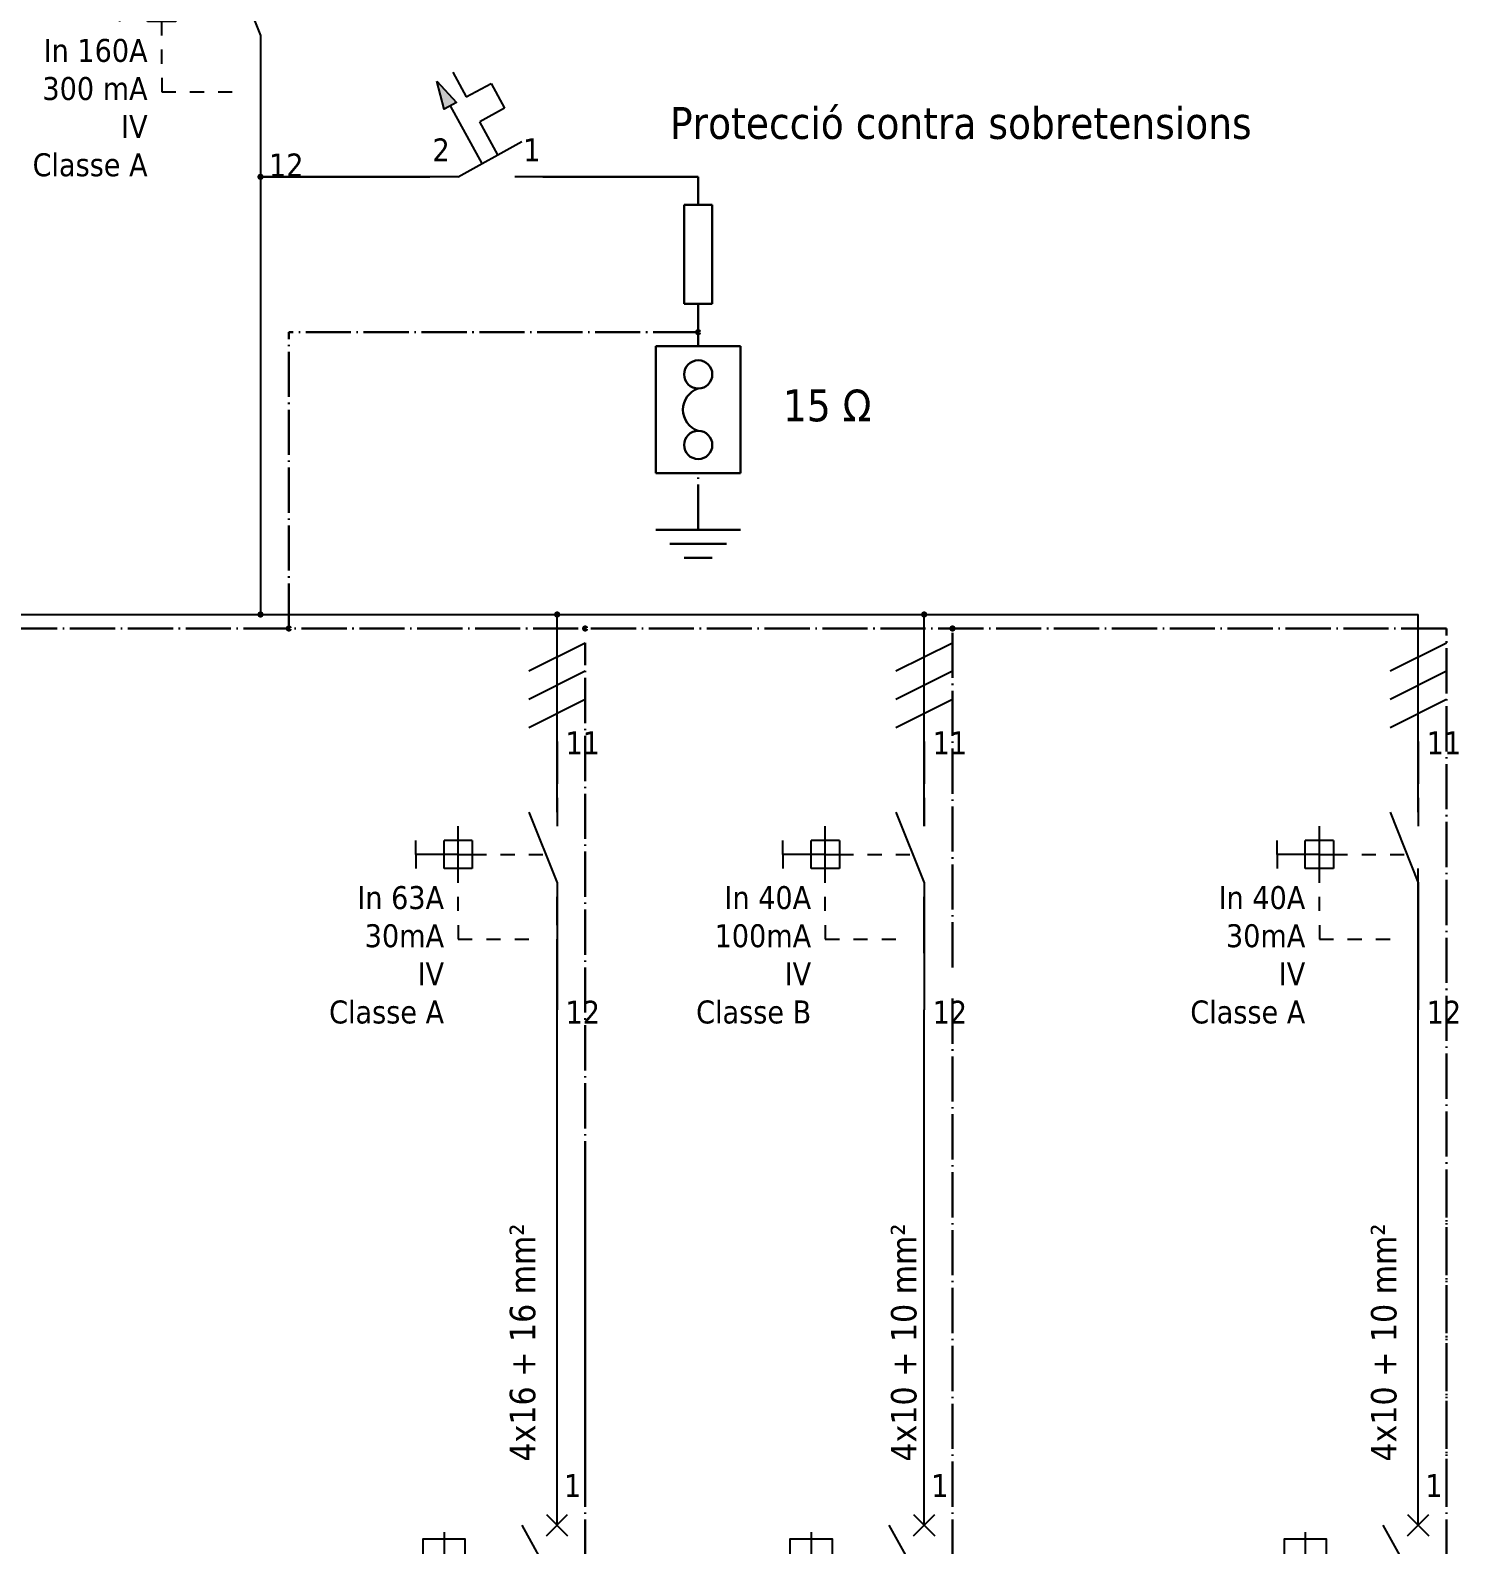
# Model space of a CAD drawing. Header units: millimetres. Extents: x 0 to 420, y 0 to 297.
# Drawn here: x 189.7 to 292, y 81.1 to 188.4 of the extents above; entities that cross this region are included whole.
import ezdxf
from ezdxf.enums import TextEntityAlignment as Align

# ---------------------------------------------------------------- set-up
doc = ezdxf.new("R2010")
doc.units = ezdxf.units.MM
doc.linetypes.add('EPL_DASHDOT', pattern=[1, 0.8, -0.1, 0, -0.1])
for name, color, linetype, lineweight in [('EPLAN100', 7, 'Continuous', 50), ('EPLAN108', 5, 'Continuous', 35), ('EPLAN300', 5, 'Continuous', 25), ('EPLAN304', 5, 'Continuous', 25), ('EPLAN311', 1, 'Continuous', 25), ('EPLAN420', 7, 'Continuous', 35), ('EPLAN500', 7, 'Continuous', 35), ('EPLAN501', 7, 'Continuous', 35), ('EPLAN502', 7, 'Continuous', 35), ('EPLAN503', 7, 'Continuous', 35)]:
    doc.layers.add(name, color=color, linetype=linetype, lineweight=lineweight)
doc.styles.add('Tahoma', font='')
doc.styles.get('Tahoma').set_extended_font_data('Tahoma')

# ---------------------------------------------------------------- blocks, each defined once
blk = doc.blocks.new('EPLSYM_LibraryIEC_symbol_Symbol3614_Variant0_Placement1')
at = {"layer": 'EPLAN300', "color": 5, "linetype": 'Continuous', "lineweight": 25, "ltscale": 4}
for p, q in [((0, 8), (0, 5)), ((0, 4), (0, 5)), ((-2, 3), (0, -2)), ((-7, 1), (-7, 2)), ((-10, 0), (-10, 1)), ((-10, 0), (-10, -1)), ((-9, 0), (-10, 0)), ((-8, 0), (-9, 0)), ((-8, -1), (-8, 1)), ((-6, 1), (-8, 1)), ((-7, 0), (-8, 0)), ((-7, -1), (-7, 1)), ((-7, 0), (-6, 0)), ((-6, 1), (-6, -1)), ((-6, 0), (-5, 0)), ((-4, 0), (-3, 0)), ((-2, 0), (-1, 0)), ((-6, -1), (-8, -1)), ((-7, -2), (-7, -1)), ((-7, -4), (-7, -3)), ((0, -4), (0, -9)), ((-7, -5), (-7, -6)), ((-7, -6), (-6, -6)), ((-5, -6), (-4, -6)), ((-3, -6), (-2, -6)), ((0, -9), (0, -11))]:
    blk.add_line(p, q, dxfattribs=at)
at = {"layer": 'EPLAN300', "color": 5, "linetype": 'Continuous', "lineweight": 25}
for p, q in [((0, 4), (0, 2)), ((0.003411666478598363, -1.997899554317598), (0.003411666478598363, -3.997899554317598))]:
    blk.add_line(p, q, dxfattribs=at)
at = {"layer": 'EPLAN300', "color": 5, "linetype": 'Continuous', "lineweight": 25, "ltscale": 4}
blk.add_ellipse((0, -6), major_axis=(2, 0), ratio=0.5, start_param=-6.283185307179585, end_param=0, dxfattribs=at)
at = {"color": 5}
blk.add_attdef('17_20029[1]', text='', height=1.1739, dxfattribs=at).set_placement((0.6000000000000001, 9.3), align=Align.BOTTOM_LEFT)
at = {"color": 0}
blk.add_attdef('17_20028[1]', text='', height=1.6254, dxfattribs=at).set_placement((0.6000000000000001, 6.6), align=Align.BOTTOM_LEFT)
at = {"color": 5}
blk.add_attdef('17_20010', text='', height=2.2575, dxfattribs=at).set_placement((-8, -2.82), align=Align.MIDDLE_RIGHT)
at = {"color": 73}
blk.add_attdef('17_20300', text='', height=1.6254, dxfattribs=at).set_placement((-8, -5.8515), align=Align.MIDDLE_RIGHT)
at = {"color": 0}
for tag, p in [('17_20027', (-8, -8.389499999999998)), ('17_20901[1]', (-8, -10.9275)), ('17_20011', (-8, -13.4655)), ('17_20025', (-8, -16.0035)), ('17_20024', (-8, -18.5415))]:
    blk.add_attdef(tag, text='', height=1.6254, dxfattribs=at).set_placement(p, align=Align.MIDDLE_RIGHT)
blk.add_attdef('17_20028[2]', text='', height=1.6254, dxfattribs=at).set_placement((0.6000000000000001, -7.68), align=Align.TOP_LEFT)
at = {"color": 5}
blk.add_attdef('17_20029[2]', text='', height=1.1739, dxfattribs=at).set_placement((0.6000000000000001, -9.84), align=Align.TOP_LEFT)
at = {"color": 3}
blk.add_attdef('17_20201[1]', text='', height=1.6254, dxfattribs=at).set_placement((-8, -21.0795), align=Align.MIDDLE_RIGHT)
blk = doc.blocks.new('EPLSYM_LibraryIEC_symbol_Symbol1537_Variant0_Placement1')
at = {"layer": 'EPLAN300', "color": 5, "linetype": 'Continuous', "lineweight": 25, "ltscale": 4}
for p, q in [((0, 2.5), (0, 6)), ((-0.75, 1.75), (0.75, 3.25)), ((-0.75, 3.25), (0.75, 1.75)), ((-2.5, 2.5), (0, -2)), ((-8, 2), (-8, -2)), ((-10.5, 0), (-4, 0)), ((-2, 0), (-1, 0)), ((-8, -3), (-8, -4)), ((-8, -4), (-7, -4)), ((-8, -4), (-8, -4.5)), ((-6, -4), (-4, -4)), ((-8, -5.5), (-8, -6.5)), ((-8, -7.5), (-8, -8)), ((-7, -8), (-8, -8)), ((-6, -8), (-4, -8)), ((0, -14), (0, -10))]:
    blk.add_line(p, q, dxfattribs=at)
for points in [[(-9.5, -1.5), (-6.5, -1.5), (-6.5, 1.5), (-9.5, 1.5)], [(-4, -6), (4, -6), (4, -2), (-4, -2)], [(-4, -10), (4, -10), (4, -6), (-4, -6)]]:
    blk.add_lwpolyline(points, close=True, dxfattribs=at)
blk.add_lwpolyline([(0, -2), (0, -3), (2, -3), (2, -5), (0, -5), (0, -6)], dxfattribs=at)
at = {"color": 5}
blk.add_attdef('17_20029[1]', text='', height=1.1739, dxfattribs=at).set_placement((0.5, 6.7), align=Align.BOTTOM_LEFT)
at = {"color": 0}
blk.add_attdef('17_20028[1]', text='', height=1.6254, dxfattribs=at).set_placement((0.5, 4), align=Align.BOTTOM_LEFT)
at = {"color": 5}
blk.add_attdef('17_20010', text='', height=2.2575, dxfattribs=at).set_placement((-6, -9.4), align=Align.MIDDLE_RIGHT)
at = {"color": 0}
blk.add_attdef('17_20028[2]', text='', height=1.6254, dxfattribs=at).set_placement((0.5, -9.6), align=Align.TOP_LEFT)
at = {"color": 73}
blk.add_attdef('17_20300', text='', height=1.6254, dxfattribs=at).set_placement((-6, -12.4315), align=Align.MIDDLE_RIGHT)
at = {"color": 5}
blk.add_attdef('17_20029[2]', text='', height=1.1739, dxfattribs=at).set_placement((0.5, -11.76), align=Align.TOP_LEFT)
at = {"color": 0}
for tag, p in [('17_20027', (-6, -14.9695)), ('17_20901[1]', (-6, -17.5075)), ('17_20011', (-6, -20.0455)), ('17_20025', (-6, -22.5835)), ('17_20024', (-6, -25.12150000000001))]:
    blk.add_attdef(tag, text='', height=1.6254, dxfattribs=at).set_placement(p, align=Align.MIDDLE_RIGHT)
at = {"color": 3}
blk.add_attdef('17_20201[1]', text='', height=1.6254, dxfattribs=at).set_placement((-6, -27.65950000000001), align=Align.MIDDLE_RIGHT)
at = {"layer": 'EPLAN300', "color": 5, "style": 'Tahoma'}
blk.add_text('I>', height=1.6254, dxfattribs=at).set_placement((0, -8.18), align=Align.MIDDLE_CENTER)
blk = doc.blocks.new('EPLSYM_LibrarySPECIAL_Symbol4_Variant0_Placement2_14')
at = {"layer": 'EPLAN304', "color": 5, "linetype": 'Continuous', "lineweight": 25, "ltscale": 4}
blk.add_line((0, 0), (0, 38), dxfattribs=at)
at = {"color": 5}
for tag, p in [('17_20010', (0, 20.4)), ('17_20040', (0, 13.95)), ('17_20041', (0, 10.2)), ('17_20053', (0, 6.45)), ('17_20044', (0, 2.7))]:
    blk.add_attdef(tag, text='', height=2.2575, dxfattribs=at).set_placement(p, align=Align.BOTTOM_RIGHT)
at = {"color": 73}
blk.add_attdef('17_20300', text='', height=1.6254, dxfattribs=at).set_placement((0, 17.7), align=Align.BOTTOM_RIGHT)
at = {"color": 0}
blk.add_attdef('17_20011', text='', height=1.6254, dxfattribs=at).set_placement((0, 0), align=Align.BOTTOM_RIGHT)
blk = doc.blocks.new('EPLSYM_LibrarySPECIAL_Symbol4_Variant0_Placement2_15')
at = {"layer": 'EPLAN304', "color": 5, "linetype": 'Continuous', "lineweight": 25, "ltscale": 4}
blk.add_line((0, 0), (0, 36), dxfattribs=at)
at = {"color": 5}
for tag, p in [('17_20010', (0, 20.4)), ('17_20040', (0, 13.95)), ('17_20041', (0, 10.2)), ('17_20053', (0, 6.45)), ('17_20044', (0, 2.7))]:
    blk.add_attdef(tag, text='', height=2.2575, dxfattribs=at).set_placement(p, align=Align.BOTTOM_RIGHT)
at = {"color": 73}
blk.add_attdef('17_20300', text='', height=1.6254, dxfattribs=at).set_placement((0, 17.7), align=Align.BOTTOM_RIGHT)
at = {"color": 0}
blk.add_attdef('17_20011', text='', height=1.6254, dxfattribs=at).set_placement((0, 0), align=Align.BOTTOM_RIGHT)
blk = doc.blocks.new('EPLSYM_LibrarySPECIAL_Symbol4_Variant0_Placement2_18')
at = {"layer": 'EPLAN304', "color": 5, "linetype": 'Continuous', "lineweight": 25, "ltscale": 4}
blk.add_line((0, 0), (143, 0), dxfattribs=at)
at = {"color": 5}
for tag, p in [('17_20010', (0, 20.4)), ('17_20040', (0, 13.95)), ('17_20041', (0, 10.2)), ('17_20053', (0, 6.45)), ('17_20044', (0, 2.7))]:
    blk.add_attdef(tag, text='', height=2.2575, dxfattribs=at).set_placement(p, align=Align.BOTTOM_RIGHT)
at = {"color": 73}
blk.add_attdef('17_20300', text='', height=1.6254, dxfattribs=at).set_placement((0, 17.7), align=Align.BOTTOM_RIGHT)
at = {"color": 0}
blk.add_attdef('17_20011', text='', height=1.6254, dxfattribs=at).set_placement((0, 0), align=Align.BOTTOM_RIGHT)
blk = doc.blocks.new('EPLSYM_LibrarySPECIAL_Symbol4_Variant0_Placement2_19')
at = {"layer": 'EPLAN304', "color": 5, "linetype": 'Continuous', "lineweight": 25, "ltscale": 4}
blk.add_line((0, 0), (0, 6), dxfattribs=at)
at = {"color": 5}
for tag, p in [('17_20010', (0, 20.4)), ('17_20040', (0, 13.95)), ('17_20041', (0, 10.2)), ('17_20053', (0, 6.45)), ('17_20044', (0, 2.7))]:
    blk.add_attdef(tag, text='', height=2.2575, dxfattribs=at).set_placement(p, align=Align.BOTTOM_RIGHT)
at = {"color": 73}
blk.add_attdef('17_20300', text='', height=1.6254, dxfattribs=at).set_placement((0, 17.7), align=Align.BOTTOM_RIGHT)
at = {"color": 0}
blk.add_attdef('17_20011', text='', height=1.6254, dxfattribs=at).set_placement((0, 0), align=Align.BOTTOM_RIGHT)
blk = doc.blocks.new('EPLSYM_LibrarySPECIAL_Symbol4_Variant0_Placement2_20')
at = {"layer": 'EPLAN304', "color": 5, "linetype": 'Continuous', "lineweight": 25, "ltscale": 4}
blk.add_line((0, 0), (0, -4), dxfattribs=at)
at = {"color": 5}
for tag, p in [('17_20010', (0, 20.4)), ('17_20040', (0, 13.95)), ('17_20041', (0, 10.2)), ('17_20053', (0, 6.45)), ('17_20044', (0, 2.7))]:
    blk.add_attdef(tag, text='', height=2.2575, dxfattribs=at).set_placement(p, align=Align.BOTTOM_RIGHT)
at = {"color": 73}
blk.add_attdef('17_20300', text='', height=1.6254, dxfattribs=at).set_placement((0, 17.7), align=Align.BOTTOM_RIGHT)
at = {"color": 0}
blk.add_attdef('17_20011', text='', height=1.6254, dxfattribs=at).set_placement((0, 0), align=Align.BOTTOM_RIGHT)
blk = doc.blocks.new('EPLSYM_LibrarySPECIAL_Symbol4_Variant0_Placement2_22')
at = {"layer": 'EPLAN304', "color": 5, "linetype": 'Continuous', "lineweight": 25, "ltscale": 4}
blk.add_line((0, 0), (0, 9), dxfattribs=at)
at = {"color": 5}
for tag, p in [('17_20010', (0, 20.4)), ('17_20040', (0, 13.95)), ('17_20041', (0, 10.2)), ('17_20053', (0, 6.45)), ('17_20044', (0, 2.7))]:
    blk.add_attdef(tag, text='', height=2.2575, dxfattribs=at).set_placement(p, align=Align.BOTTOM_RIGHT)
at = {"color": 73}
blk.add_attdef('17_20300', text='', height=1.6254, dxfattribs=at).set_placement((0, 17.7), align=Align.BOTTOM_RIGHT)
at = {"color": 0}
blk.add_attdef('17_20011', text='', height=1.6254, dxfattribs=at).set_placement((0, 0), align=Align.BOTTOM_RIGHT)
blk = doc.blocks.new('EPLSYM_LibrarySPECIAL_Symbol4_Variant0_Placement2_23')
at = {"layer": 'EPLAN304', "color": 5, "linetype": 'Continuous', "lineweight": 25, "ltscale": 4}
blk.add_line((0, 0), (0, 8), dxfattribs=at)
at = {"color": 5}
for tag, p in [('17_20010', (0, 20.4)), ('17_20040', (0, 13.95)), ('17_20041', (0, 10.2)), ('17_20053', (0, 6.45)), ('17_20044', (0, 2.7))]:
    blk.add_attdef(tag, text='', height=2.2575, dxfattribs=at).set_placement(p, align=Align.BOTTOM_RIGHT)
at = {"color": 73}
blk.add_attdef('17_20300', text='', height=1.6254, dxfattribs=at).set_placement((0, 17.7), align=Align.BOTTOM_RIGHT)
at = {"color": 0}
blk.add_attdef('17_20011', text='', height=1.6254, dxfattribs=at).set_placement((0, 0), align=Align.BOTTOM_RIGHT)
blk = doc.blocks.new('EPLSYM_LibrarySPECIAL_Symbol4_Variant0_Placement2_24')
at = {"layer": 'EPLAN304', "color": 5, "linetype": 'Continuous', "lineweight": 25, "ltscale": 4}
blk.add_line((0, 0), (0, 14), dxfattribs=at)
at = {"color": 5}
for tag, p in [('17_20010', (0, 20.4)), ('17_20040', (0, 13.95)), ('17_20041', (0, 10.2)), ('17_20053', (0, 6.45)), ('17_20044', (0, 2.7))]:
    blk.add_attdef(tag, text='', height=2.2575, dxfattribs=at).set_placement(p, align=Align.BOTTOM_RIGHT)
at = {"color": 73}
blk.add_attdef('17_20300', text='', height=1.6254, dxfattribs=at).set_placement((0, 17.7), align=Align.BOTTOM_RIGHT)
at = {"color": 0}
blk.add_attdef('17_20011', text='', height=1.6254, dxfattribs=at).set_placement((0, 0), align=Align.BOTTOM_RIGHT)
blk = doc.blocks.new('EPLSYM_LibrarySPECIAL_Symbol4_Variant0_Placement2_25')
at = {"layer": 'EPLAN304', "color": 5, "linetype": 'Continuous', "lineweight": 25, "ltscale": 4}
blk.add_line((0, 0), (0, 6), dxfattribs=at)
at = {"color": 5}
for tag, p in [('17_20010', (0, 20.4)), ('17_20040', (0, 13.95)), ('17_20041', (0, 10.2)), ('17_20053', (0, 6.45)), ('17_20044', (0, 2.7))]:
    blk.add_attdef(tag, text='', height=2.2575, dxfattribs=at).set_placement(p, align=Align.BOTTOM_RIGHT)
at = {"color": 73}
blk.add_attdef('17_20300', text='', height=1.6254, dxfattribs=at).set_placement((0, 17.7), align=Align.BOTTOM_RIGHT)
at = {"color": 0}
blk.add_attdef('17_20011', text='', height=1.6254, dxfattribs=at).set_placement((0, 0), align=Align.BOTTOM_RIGHT)
blk = doc.blocks.new('EPLSYM_LibrarySPECIAL_Symbol4_Variant0_Placement2_26')
at = {"layer": 'EPLAN304', "color": 5, "linetype": 'Continuous', "lineweight": 25, "ltscale": 4}
blk.add_line((0, 0), (32, 0), dxfattribs=at)
at = {"color": 5}
for tag, p in [('17_20010', (0, 20.4)), ('17_20040', (0, 13.95)), ('17_20041', (0, 10.2)), ('17_20053', (0, 6.45)), ('17_20044', (0, 2.7))]:
    blk.add_attdef(tag, text='', height=2.2575, dxfattribs=at).set_placement(p, align=Align.BOTTOM_RIGHT)
at = {"color": 73}
blk.add_attdef('17_20300', text='', height=1.6254, dxfattribs=at).set_placement((0, 17.7), align=Align.BOTTOM_RIGHT)
at = {"color": 0}
blk.add_attdef('17_20011', text='', height=1.6254, dxfattribs=at).set_placement((0, 0), align=Align.BOTTOM_RIGHT)
blk = doc.blocks.new('EPLSYM_LibrarySPECIAL_Symbol4_Variant0_Placement2_28')
at = {"layer": 'EPLAN304', "color": 5, "linetype": 'Continuous', "lineweight": 25, "ltscale": 4}
blk.add_line((0, 0), (0, 6), dxfattribs=at)
at = {"color": 5}
for tag, p in [('17_20010', (0, 20.4)), ('17_20040', (0, 13.95)), ('17_20041', (0, 10.2)), ('17_20053', (0, 6.45)), ('17_20044', (0, 2.7))]:
    blk.add_attdef(tag, text='', height=2.2575, dxfattribs=at).set_placement(p, align=Align.BOTTOM_RIGHT)
at = {"color": 73}
blk.add_attdef('17_20300', text='', height=1.6254, dxfattribs=at).set_placement((0, 17.7), align=Align.BOTTOM_RIGHT)
at = {"color": 0}
blk.add_attdef('17_20011', text='', height=1.6254, dxfattribs=at).set_placement((0, 0), align=Align.BOTTOM_RIGHT)
blk = doc.blocks.new('EPLSYM_LibrarySPECIAL_Symbol4_Variant0_Placement2_29')
at = {"layer": 'EPLAN304', "color": 5, "linetype": 'Continuous', "lineweight": 25, "ltscale": 4}
blk.add_line((0, 0), (0, 7), dxfattribs=at)
at = {"color": 5}
for tag, p in [('17_20010', (0, 20.4)), ('17_20040', (0, 13.95)), ('17_20041', (0, 10.2)), ('17_20053', (0, 6.45)), ('17_20044', (0, 2.7))]:
    blk.add_attdef(tag, text='', height=2.2575, dxfattribs=at).set_placement(p, align=Align.BOTTOM_RIGHT)
at = {"color": 73}
blk.add_attdef('17_20300', text='', height=1.6254, dxfattribs=at).set_placement((0, 17.7), align=Align.BOTTOM_RIGHT)
at = {"color": 0}
blk.add_attdef('17_20011', text='', height=1.6254, dxfattribs=at).set_placement((0, 0), align=Align.BOTTOM_RIGHT)
blk = doc.blocks.new('EPLSYM_LibrarySPECIAL_Symbol4_Variant0_Placement2_30')
at = {"layer": 'EPLAN304', "color": 5, "linetype": 'Continuous', "lineweight": 25, "ltscale": 4}
blk.add_line((0, 0), (0, 7), dxfattribs=at)
at = {"color": 5}
for tag, p in [('17_20010', (0, 20.4)), ('17_20040', (0, 13.95)), ('17_20041', (0, 10.2)), ('17_20053', (0, 6.45)), ('17_20044', (0, 2.7))]:
    blk.add_attdef(tag, text='', height=2.2575, dxfattribs=at).set_placement(p, align=Align.BOTTOM_RIGHT)
at = {"color": 73}
blk.add_attdef('17_20300', text='', height=1.6254, dxfattribs=at).set_placement((0, 17.7), align=Align.BOTTOM_RIGHT)
at = {"color": 0}
blk.add_attdef('17_20011', text='', height=1.6254, dxfattribs=at).set_placement((0, 0), align=Align.BOTTOM_RIGHT)
blk = doc.blocks.new('EPLSYM_LibrarySPECIAL_Symbol4_Variant0_Placement2_31')
at = {"layer": 'EPLAN304', "color": 5, "linetype": 'Continuous', "lineweight": 25, "ltscale": 4}
blk.add_line((0, 0), (0, 2), dxfattribs=at)
at = {"color": 5}
for tag, p in [('17_20010', (0, 20.4)), ('17_20040', (0, 13.95)), ('17_20041', (0, 10.2)), ('17_20053', (0, 6.45)), ('17_20044', (0, 2.7))]:
    blk.add_attdef(tag, text='', height=2.2575, dxfattribs=at).set_placement(p, align=Align.BOTTOM_RIGHT)
at = {"color": 73}
blk.add_attdef('17_20300', text='', height=1.6254, dxfattribs=at).set_placement((0, 17.7), align=Align.BOTTOM_RIGHT)
at = {"color": 0}
blk.add_attdef('17_20011', text='', height=1.6254, dxfattribs=at).set_placement((0, 0), align=Align.BOTTOM_RIGHT)
blk = doc.blocks.new('EPLSYM_LibrarySPECIAL_Symbol4_Variant0_Placement2_32')
at = {"layer": 'EPLAN304', "color": 5, "linetype": 'Continuous', "lineweight": 25, "ltscale": 4}
blk.add_line((0, 0), (0, 4), dxfattribs=at)
at = {"color": 5}
for tag, p in [('17_20010', (0, 20.4)), ('17_20040', (0, 13.95)), ('17_20041', (0, 10.2)), ('17_20053', (0, 6.45)), ('17_20044', (0, 2.7))]:
    blk.add_attdef(tag, text='', height=2.2575, dxfattribs=at).set_placement(p, align=Align.BOTTOM_RIGHT)
at = {"color": 73}
blk.add_attdef('17_20300', text='', height=1.6254, dxfattribs=at).set_placement((0, 17.7), align=Align.BOTTOM_RIGHT)
at = {"color": 0}
blk.add_attdef('17_20011', text='', height=1.6254, dxfattribs=at).set_placement((0, 0), align=Align.BOTTOM_RIGHT)
blk = doc.blocks.new('EPLSYM_LibrarySPECIAL_Symbol4_Variant0_Placement2_40')
at = {"layer": 'EPLAN304', "color": 5, "linetype": 'Continuous', "lineweight": 25, "ltscale": 4}
blk.add_line((0, 0), (0, -28), dxfattribs=at)
at = {"color": 5}
for tag, p in [('17_20010', (0, 20.4)), ('17_20040', (0, 13.95)), ('17_20041', (0, 10.2)), ('17_20053', (0, 6.45)), ('17_20044', (0, 2.7))]:
    blk.add_attdef(tag, text='', height=2.2575, dxfattribs=at).set_placement(p, align=Align.BOTTOM_RIGHT)
at = {"color": 73}
blk.add_attdef('17_20300', text='', height=1.6254, dxfattribs=at).set_placement((0, 17.7), align=Align.BOTTOM_RIGHT)
at = {"color": 0}
blk.add_attdef('17_20011', text='', height=1.6254, dxfattribs=at).set_placement((0, 0), align=Align.BOTTOM_RIGHT)
blk = doc.blocks.new('EPLSYM_LibraryIEC_symbol_Symbol98_Variant3_Placement1')
at = {"layer": 'EPLAN300', "linetype": 'Continuous', "lineweight": 25, "ltscale": 4}
blk.add_hatch(color=5, dxfattribs=at).paths.add_polyline_path([(-3.507723533454993, 6.776409793130995), (-2.108920313891986, 5.262028879047989), (-2.986135240468002, 4.781931000909992)], flags=0)
at = {"layer": 'EPLAN300', "color": 5, "linetype": 'Continuous', "lineweight": 25, "ltscale": 4}
for p, q in [((-2.386722979423979, 7.399219182040014), (-1.42536459350498, 5.645426134436008)), ((-1.42536459350498, 5.645426134436008), (0.3284284540990257, 6.606784520354012)), ((0.3284284540990257, 6.606784520354012), (1.289786840017001, 4.852991472750006)), ((-0.3099823825210137, 0.9343200956310227), (-2.547527777179994, 5.021979939978991)), ((1.289786840017001, 4.852991472750006), (-0.4640062075870333, 3.891633086831007)), ((0.8146004456820322, 1.559088333521998), (-0.4640062075870333, 3.891633086831007)), ((-1.997899554317996, -0.003411666479024689), (2.502100445682004, 2.496588333521004))]:
    blk.add_line(p, q, dxfattribs=at)
at = {"layer": 'EPLAN300', "color": 5, "linetype": 'Continuous', "lineweight": 25}
for p, q in [((4, 0), (2, 0)), ((-1.997899554317598, -0.003411666478598363), (-3.997899554317598, -0.003411666478598363))]:
    blk.add_line(p, q, dxfattribs=at)
at = {"layer": 'EPLAN300', "color": 5, "linetype": 'Continuous', "lineweight": 25, "ltscale": 4}
blk.add_lwpolyline([(-3.507723533454993, 6.776409793130995), (-2.108920313891986, 5.262028879047989), (-2.986135240468002, 4.781931000909992), (-3.507723533454993, 6.776409793130995)], close=True, dxfattribs=at)
at = {"color": 0}
blk.add_attdef('17_20011', text='', height=1.6254, dxfattribs=at).set_placement((0, 12.75), align=Align.BOTTOM_CENTER)
at = {"color": 5}
blk.add_attdef('17_20010', text='', height=2.2575, dxfattribs=at).set_placement((0, 9), align=Align.BOTTOM_CENTER)
blk.add_attdef('17_20029[2]', text='', height=1.1739, dxfattribs=at).set_placement((-2.6, 3.3), align=Align.BOTTOM_RIGHT)
blk.add_attdef('17_20029[1]', text='', height=1.1739, dxfattribs=at).set_placement((2.6, 3.3), align=Align.BOTTOM_LEFT)
at = {"color": 0}
blk.add_attdef('17_20028[2]', text='', height=1.6254, dxfattribs=at).set_placement((-2.6, 0.6000000000000001), align=Align.BOTTOM_RIGHT)
blk.add_attdef('17_20028[1]', text='', height=1.6254, dxfattribs=at).set_placement((2.6, 0.6000000000000001), align=Align.BOTTOM_LEFT)
for tag, p in [('17_20027', (0, -1.6)), ('17_20024', (0, -3.76)), ('17_20025', (0, -5.92)), ('17_20901[1]', (0, -8.080000000000002))]:
    blk.add_attdef(tag, text='', height=1.6254, dxfattribs=at).set_placement(p, align=Align.TOP_CENTER)
at = {"color": 73}
blk.add_attdef('17_20300', text='', height=1.6254, dxfattribs=at).set_placement((0, -10.24), align=Align.TOP_CENTER)
at = {"color": 3}
blk.add_attdef('17_20201[1]', text='', height=1.6254, dxfattribs=at).set_placement((0, -12.4), align=Align.TOP_CENTER)
blk = doc.blocks.new('EPLSYM_LibrarySPECIAL_Symbol4_Variant0_Placement2_48')
at = {"layer": 'EPLAN304', "color": 5, "linetype": 'Continuous', "lineweight": 25, "ltscale": 4}
blk.add_line((0, 0), (4, 2), dxfattribs=at)
at = {"color": 5}
for tag, p in [('17_20010', (0, 20.4)), ('17_20040', (0, 13.95)), ('17_20041', (0, 10.2)), ('17_20053', (0, 6.45)), ('17_20044', (0, 2.7))]:
    blk.add_attdef(tag, text='', height=2.2575, dxfattribs=at).set_placement(p, align=Align.BOTTOM_RIGHT)
at = {"color": 73}
blk.add_attdef('17_20300', text='', height=1.6254, dxfattribs=at).set_placement((0, 17.7), align=Align.BOTTOM_RIGHT)
at = {"color": 0}
blk.add_attdef('17_20011', text='', height=1.6254, dxfattribs=at).set_placement((0, 0), align=Align.BOTTOM_RIGHT)
blk = doc.blocks.new('EPLSYM_LibrarySPECIAL_Symbol4_Variant0_Placement2_49')
at = {"layer": 'EPLAN304', "color": 5, "linetype": 'Continuous', "lineweight": 25, "ltscale": 4}
blk.add_line((0, 0), (4, 2), dxfattribs=at)
at = {"color": 5}
for tag, p in [('17_20010', (0, 20.4)), ('17_20040', (0, 13.95)), ('17_20041', (0, 10.2)), ('17_20053', (0, 6.45)), ('17_20044', (0, 2.7))]:
    blk.add_attdef(tag, text='', height=2.2575, dxfattribs=at).set_placement(p, align=Align.BOTTOM_RIGHT)
at = {"color": 73}
blk.add_attdef('17_20300', text='', height=1.6254, dxfattribs=at).set_placement((0, 17.7), align=Align.BOTTOM_RIGHT)
at = {"color": 0}
blk.add_attdef('17_20011', text='', height=1.6254, dxfattribs=at).set_placement((0, 0), align=Align.BOTTOM_RIGHT)
blk = doc.blocks.new('EPLSYM_LibrarySPECIAL_Symbol4_Variant0_Placement2_50')
at = {"layer": 'EPLAN304', "color": 5, "linetype": 'Continuous', "lineweight": 25, "ltscale": 4}
blk.add_line((0, 0), (4, 2), dxfattribs=at)
at = {"color": 5}
for tag, p in [('17_20010', (0, 20.4)), ('17_20040', (0, 13.95)), ('17_20041', (0, 10.2)), ('17_20053', (0, 6.45)), ('17_20044', (0, 2.7))]:
    blk.add_attdef(tag, text='', height=2.2575, dxfattribs=at).set_placement(p, align=Align.BOTTOM_RIGHT)
at = {"color": 73}
blk.add_attdef('17_20300', text='', height=1.6254, dxfattribs=at).set_placement((0, 17.7), align=Align.BOTTOM_RIGHT)
at = {"color": 0}
blk.add_attdef('17_20011', text='', height=1.6254, dxfattribs=at).set_placement((0, 0), align=Align.BOTTOM_RIGHT)
blk = doc.blocks.new('EPLSYM_LibrarySPECIAL_Symbol4_Variant0_Placement2_51')
at = {"layer": 'EPLAN304', "color": 5, "linetype": 'Continuous', "lineweight": 25, "ltscale": 4}
blk.add_line((0, 0), (4, 2), dxfattribs=at)
at = {"color": 5}
for tag, p in [('17_20010', (0, 20.4)), ('17_20040', (0, 13.95)), ('17_20041', (0, 10.2)), ('17_20053', (0, 6.45)), ('17_20044', (0, 2.7))]:
    blk.add_attdef(tag, text='', height=2.2575, dxfattribs=at).set_placement(p, align=Align.BOTTOM_RIGHT)
at = {"color": 73}
blk.add_attdef('17_20300', text='', height=1.6254, dxfattribs=at).set_placement((0, 17.7), align=Align.BOTTOM_RIGHT)
at = {"color": 0}
blk.add_attdef('17_20011', text='', height=1.6254, dxfattribs=at).set_placement((0, 0), align=Align.BOTTOM_RIGHT)
blk = doc.blocks.new('EPLSYM_LibrarySPECIAL_Symbol4_Variant0_Placement2_52')
at = {"layer": 'EPLAN304', "color": 5, "linetype": 'Continuous', "lineweight": 25, "ltscale": 4}
blk.add_line((0, 0), (4, 2), dxfattribs=at)
at = {"color": 5}
for tag, p in [('17_20010', (0, 20.4)), ('17_20040', (0, 13.95)), ('17_20041', (0, 10.2)), ('17_20053', (0, 6.45)), ('17_20044', (0, 2.7))]:
    blk.add_attdef(tag, text='', height=2.2575, dxfattribs=at).set_placement(p, align=Align.BOTTOM_RIGHT)
at = {"color": 73}
blk.add_attdef('17_20300', text='', height=1.6254, dxfattribs=at).set_placement((0, 17.7), align=Align.BOTTOM_RIGHT)
at = {"color": 0}
blk.add_attdef('17_20011', text='', height=1.6254, dxfattribs=at).set_placement((0, 0), align=Align.BOTTOM_RIGHT)
blk = doc.blocks.new('EPLSYM_LibrarySPECIAL_Symbol4_Variant0_Placement2_53')
at = {"layer": 'EPLAN304', "color": 5, "linetype": 'Continuous', "lineweight": 25, "ltscale": 4}
blk.add_line((0, 0), (4, 2), dxfattribs=at)
at = {"color": 5}
for tag, p in [('17_20010', (0, 20.4)), ('17_20040', (0, 13.95)), ('17_20041', (0, 10.2)), ('17_20053', (0, 6.45)), ('17_20044', (0, 2.7))]:
    blk.add_attdef(tag, text='', height=2.2575, dxfattribs=at).set_placement(p, align=Align.BOTTOM_RIGHT)
at = {"color": 73}
blk.add_attdef('17_20300', text='', height=1.6254, dxfattribs=at).set_placement((0, 17.7), align=Align.BOTTOM_RIGHT)
at = {"color": 0}
blk.add_attdef('17_20011', text='', height=1.6254, dxfattribs=at).set_placement((0, 0), align=Align.BOTTOM_RIGHT)
blk = doc.blocks.new('EPLSYM_LibrarySPECIAL_Symbol4_Variant0_Placement2_54')
at = {"layer": 'EPLAN304', "color": 5, "linetype": 'Continuous', "lineweight": 25, "ltscale": 4}
blk.add_line((0, 0), (4, 2), dxfattribs=at)
at = {"color": 5}
for tag, p in [('17_20010', (0, 20.4)), ('17_20040', (0, 13.95)), ('17_20041', (0, 10.2)), ('17_20053', (0, 6.45)), ('17_20044', (0, 2.7))]:
    blk.add_attdef(tag, text='', height=2.2575, dxfattribs=at).set_placement(p, align=Align.BOTTOM_RIGHT)
at = {"color": 73}
blk.add_attdef('17_20300', text='', height=1.6254, dxfattribs=at).set_placement((0, 17.7), align=Align.BOTTOM_RIGHT)
at = {"color": 0}
blk.add_attdef('17_20011', text='', height=1.6254, dxfattribs=at).set_placement((0, 0), align=Align.BOTTOM_RIGHT)
blk = doc.blocks.new('EPLSYM_LibrarySPECIAL_Symbol4_Variant0_Placement2_55')
at = {"layer": 'EPLAN304', "color": 5, "linetype": 'Continuous', "lineweight": 25, "ltscale": 4}
blk.add_line((0, 0), (4, 2), dxfattribs=at)
at = {"color": 5}
for tag, p in [('17_20010', (0, 20.4)), ('17_20040', (0, 13.95)), ('17_20041', (0, 10.2)), ('17_20053', (0, 6.45)), ('17_20044', (0, 2.7))]:
    blk.add_attdef(tag, text='', height=2.2575, dxfattribs=at).set_placement(p, align=Align.BOTTOM_RIGHT)
at = {"color": 73}
blk.add_attdef('17_20300', text='', height=1.6254, dxfattribs=at).set_placement((0, 17.7), align=Align.BOTTOM_RIGHT)
at = {"color": 0}
blk.add_attdef('17_20011', text='', height=1.6254, dxfattribs=at).set_placement((0, 0), align=Align.BOTTOM_RIGHT)
blk = doc.blocks.new('EPLSYM_LibrarySPECIAL_Symbol4_Variant0_Placement2_56')
at = {"layer": 'EPLAN304', "color": 5, "linetype": 'Continuous', "lineweight": 25, "ltscale": 4}
blk.add_line((0, 0), (4, 2), dxfattribs=at)
at = {"color": 5}
for tag, p in [('17_20010', (0, 20.4)), ('17_20040', (0, 13.95)), ('17_20041', (0, 10.2)), ('17_20053', (0, 6.45)), ('17_20044', (0, 2.7))]:
    blk.add_attdef(tag, text='', height=2.2575, dxfattribs=at).set_placement(p, align=Align.BOTTOM_RIGHT)
at = {"color": 73}
blk.add_attdef('17_20300', text='', height=1.6254, dxfattribs=at).set_placement((0, 17.7), align=Align.BOTTOM_RIGHT)
at = {"color": 0}
blk.add_attdef('17_20011', text='', height=1.6254, dxfattribs=at).set_placement((0, 0), align=Align.BOTTOM_RIGHT)

msp = doc.modelspace()

# ---------------------------------------------------------------- linework, layer by layer
at = {"layer": 'EPLAN100', "color": 0, "linetype": 'Continuous', "lineweight": 30, "ltscale": 4}
for p, q in [((206, 178), (218, 178)), ((226, 178), (237, 178)), ((237, 176), (237, 178)), ((236, 176), (238, 176)), ((236, 176), (236, 169)), ((238, 176), (238, 169)), ((238, 169), (236, 169)), ((237, 169), (237, 166)), ((234, 166), (240, 166)), ((234, 157), (234, 166)), ((240, 157), (240, 166)), ((240, 157), (234, 157)), ((240, 153), (234, 153)), ((239, 152), (235, 152)), ((238, 151), (236, 151))]:
    msp.add_line(p, q, dxfattribs=at)
at = {"layer": 'EPLAN100', "color": 0, "linetype": 'EPL_DASHDOT', "lineweight": 30, "ltscale": 4}
for p, q in [((208, 146), (208, 167)), ((237, 167), (208, 167)), ((237, 153), (237, 157)), ((290, 146), (147, 146)), ((255, 122), (255, 146)), ((290, 84), (290, 146)), ((229, 86), (229, 145)), ((255, 51), (255, 120)), ((229, 51), (229, 108)), ((290, 51), (290, 105))]:
    msp.add_line(p, q, dxfattribs=at)
at = {"layer": 'EPLAN100', "color": 0, "linetype": 'Continuous', "lineweight": 100, "ltscale": 4}
for centre in [(206, 178), (237, 167), (206, 147), (227, 147), (253, 147), (208, 146), (229, 146), (255, 146)]:
    msp.add_circle(centre, 1e-07, dxfattribs=at)
at = {"layer": 'EPLAN100', "color": 0, "linetype": 'Continuous', "lineweight": 30, "ltscale": 4}
for centre in [(237, 164), (237, 159)]:
    msp.add_circle(centre, 1, dxfattribs=at)
msp.add_arc((237.5, 161.5), 1.58113883008431, 108.4349488229347, 251.5650511770656, dxfattribs=at)
at = {"layer": 'EPLAN311', "color": 1, "linetype": 'Continuous', "lineweight": 25, "ltscale": 4}
for p, q in [((227, 84), (227, 119)), ((253, 84), (253, 119)), ((288, 84), (288, 119))]:
    msp.add_line(p, q, dxfattribs=at)

# ---------------------------------------------------------------- block references
ref = msp.add_blockref('EPLSYM_LibraryIEC_symbol_Symbol3614_Variant0_Placement1', (206, 190))
ref.add_attrib('17_20028[1]', '11', dxfattribs={"layer": 'EPLAN420', "color": 0, "height": 1.6254, "style": 'Tahoma'}).set_placement((206.6, 196.6), align=Align.BOTTOM_LEFT)
ref.add_attrib('17_20028[2]', '12', dxfattribs={"layer": 'EPLAN420', "color": 0, "height": 1.6254, "style": 'Tahoma'}).set_placement((206.6, 179.64148), align=Align.TOP_LEFT)
ref.add_attrib('17_20027', 'In 160A', dxfattribs={"layer": 'EPLAN500', "color": 0, "height": 1.6254, "style": 'Tahoma'}).set_placement((198, 186.94582), align=Align.MIDDLE_RIGHT)
ref.add_attrib('17_20011', '300 mA', dxfattribs={"layer": 'EPLAN501', "color": 0, "height": 1.6254, "style": 'Tahoma'}).set_placement((198, 184.24582), align=Align.MIDDLE_RIGHT)
ref.add_attrib('17_20025', 'IV', dxfattribs={"layer": 'EPLAN502', "color": 0, "height": 1.6254, "style": 'Tahoma'}).set_placement((198, 181.54582), align=Align.MIDDLE_RIGHT)
ref.add_attrib('17_20024', 'Classe A', dxfattribs={"layer": 'EPLAN503', "color": 0, "height": 1.6254, "style": 'Tahoma'}).set_placement((198, 178.84582), align=Align.MIDDLE_RIGHT)
ref = msp.add_blockref('EPLSYM_LibraryIEC_symbol_Symbol98_Variant3_Placement1', (222, 178))
ref.add_attrib('17_20028[1]', '1', dxfattribs={"layer": 'EPLAN420', "color": 0, "height": 1.6254, "style": 'Tahoma'}).set_placement((224.6, 178.6), align=Align.BOTTOM_LEFT)
ref.add_attrib('17_20028[2]', '2', dxfattribs={"layer": 'EPLAN420', "color": 0, "height": 1.6254, "style": 'Tahoma'}).set_placement((219.4, 178.6), align=Align.BOTTOM_RIGHT)
for name, p in [('EPLSYM_LibrarySPECIAL_Symbol4_Variant0_Placement2_40', (206, 179)), ('EPLSYM_LibrarySPECIAL_Symbol4_Variant0_Placement2_20', (206, 151)), ('EPLSYM_LibrarySPECIAL_Symbol4_Variant0_Placement2_18', (145, 147)), ('EPLSYM_LibrarySPECIAL_Symbol4_Variant0_Placement2_29', (227, 140)), ('EPLSYM_LibrarySPECIAL_Symbol4_Variant0_Placement2_19', (253, 141)), ('EPLSYM_LibrarySPECIAL_Symbol4_Variant0_Placement2_26', (256, 147)), ('EPLSYM_LibrarySPECIAL_Symbol4_Variant0_Placement2_24', (288, 133)), ('EPLSYM_LibrarySPECIAL_Symbol4_Variant0_Placement2_54', (225, 143)), ('EPLSYM_LibrarySPECIAL_Symbol4_Variant0_Placement2_48', (251, 143)), ('EPLSYM_LibrarySPECIAL_Symbol4_Variant0_Placement2_51', (286, 143)), ('EPLSYM_LibrarySPECIAL_Symbol4_Variant0_Placement2_55', (225, 141)), ('EPLSYM_LibrarySPECIAL_Symbol4_Variant0_Placement2_49', (251, 141)), ('EPLSYM_LibrarySPECIAL_Symbol4_Variant0_Placement2_52', (286, 141)), ('EPLSYM_LibrarySPECIAL_Symbol4_Variant0_Placement2_56', (225, 139)), ('EPLSYM_LibrarySPECIAL_Symbol4_Variant0_Placement2_50', (251, 139)), ('EPLSYM_LibrarySPECIAL_Symbol4_Variant0_Placement2_22', (253, 132)), ('EPLSYM_LibrarySPECIAL_Symbol4_Variant0_Placement2_53', (286, 139)), ('EPLSYM_LibrarySPECIAL_Symbol4_Variant0_Placement2_30', (227, 133)), ('EPLSYM_LibrarySPECIAL_Symbol4_Variant0_Placement2_25', (288, 123)), ('EPLSYM_LibrarySPECIAL_Symbol4_Variant0_Placement2_31', (227, 125)), ('EPLSYM_LibrarySPECIAL_Symbol4_Variant0_Placement2_32', (253, 123)), ('EPLSYM_LibrarySPECIAL_Symbol4_Variant0_Placement2_23', (288, 117)), ('EPLSYM_LibrarySPECIAL_Symbol4_Variant0_Placement2_28', (227, 118)), ('EPLSYM_LibrarySPECIAL_Symbol4_Variant0_Placement2_15', (288, 86)), ('EPLSYM_LibrarySPECIAL_Symbol4_Variant0_Placement2_14', (227, 83))]:
    msp.add_blockref(name, p)
ref = msp.add_blockref('EPLSYM_LibraryIEC_symbol_Symbol3614_Variant0_Placement1', (227, 130))
ref.add_attrib('17_20028[1]', '11', dxfattribs={"layer": 'EPLAN420', "color": 0, "height": 1.6254, "style": 'Tahoma'}).set_placement((227.6, 136.6), align=Align.BOTTOM_LEFT)
ref.add_attrib('17_20028[2]', '12', dxfattribs={"layer": 'EPLAN420', "color": 0, "height": 1.6254, "style": 'Tahoma'}).set_placement((227.6, 119.64148), align=Align.TOP_LEFT)
ref.add_attrib('17_20027', 'In 63A', dxfattribs={"layer": 'EPLAN500', "color": 0, "height": 1.6254, "style": 'Tahoma'}).set_placement((219, 126.94582), align=Align.MIDDLE_RIGHT)
ref.add_attrib('17_20011', '30mA', dxfattribs={"layer": 'EPLAN501', "color": 0, "height": 1.6254, "style": 'Tahoma'}).set_placement((219, 124.24582), align=Align.MIDDLE_RIGHT)
ref.add_attrib('17_20025', 'IV', dxfattribs={"layer": 'EPLAN502', "color": 0, "height": 1.6254, "style": 'Tahoma'}).set_placement((219, 121.54582), align=Align.MIDDLE_RIGHT)
ref.add_attrib('17_20024', 'Classe A', dxfattribs={"layer": 'EPLAN503', "color": 0, "height": 1.6254, "style": 'Tahoma'}).set_placement((219, 118.84582), align=Align.MIDDLE_RIGHT)
ref = msp.add_blockref('EPLSYM_LibraryIEC_symbol_Symbol3614_Variant0_Placement1', (253, 130))
ref.add_attrib('17_20028[1]', '11', dxfattribs={"layer": 'EPLAN420', "color": 0, "height": 1.6254, "style": 'Tahoma'}).set_placement((253.6, 136.6), align=Align.BOTTOM_LEFT)
ref.add_attrib('17_20028[2]', '12', dxfattribs={"layer": 'EPLAN420', "color": 0, "height": 1.6254, "style": 'Tahoma'}).set_placement((253.6, 119.64148), align=Align.TOP_LEFT)
ref.add_attrib('17_20027', 'In 40A', dxfattribs={"layer": 'EPLAN500', "color": 0, "height": 1.6254, "style": 'Tahoma'}).set_placement((245, 126.94582), align=Align.MIDDLE_RIGHT)
ref.add_attrib('17_20011', '100mA', dxfattribs={"layer": 'EPLAN501', "color": 0, "height": 1.6254, "style": 'Tahoma'}).set_placement((245, 124.24582), align=Align.MIDDLE_RIGHT)
ref.add_attrib('17_20025', 'IV', dxfattribs={"layer": 'EPLAN502', "color": 0, "height": 1.6254, "style": 'Tahoma'}).set_placement((245, 121.54582), align=Align.MIDDLE_RIGHT)
ref.add_attrib('17_20024', 'Classe B', dxfattribs={"layer": 'EPLAN503', "color": 0, "height": 1.6254, "style": 'Tahoma'}).set_placement((245, 118.84582), align=Align.MIDDLE_RIGHT)
ref = msp.add_blockref('EPLSYM_LibraryIEC_symbol_Symbol3614_Variant0_Placement1', (288, 130))
ref.add_attrib('17_20028[1]', '11', dxfattribs={"layer": 'EPLAN420', "color": 0, "height": 1.6254, "style": 'Tahoma'}).set_placement((288.6, 136.6), align=Align.BOTTOM_LEFT)
ref.add_attrib('17_20028[2]', '12', dxfattribs={"layer": 'EPLAN420', "color": 0, "height": 1.6254, "style": 'Tahoma'}).set_placement((288.6, 119.64148), align=Align.TOP_LEFT)
ref.add_attrib('17_20027', 'In 40A', dxfattribs={"layer": 'EPLAN500', "color": 0, "height": 1.6254, "style": 'Tahoma'}).set_placement((280, 126.94582), align=Align.MIDDLE_RIGHT)
ref.add_attrib('17_20011', '30mA', dxfattribs={"layer": 'EPLAN501', "color": 0, "height": 1.6254, "style": 'Tahoma'}).set_placement((280, 124.24582), align=Align.MIDDLE_RIGHT)
ref.add_attrib('17_20025', 'IV', dxfattribs={"layer": 'EPLAN502', "color": 0, "height": 1.6254, "style": 'Tahoma'}).set_placement((280, 121.54582), align=Align.MIDDLE_RIGHT)
ref.add_attrib('17_20024', 'Classe A', dxfattribs={"layer": 'EPLAN503', "color": 0, "height": 1.6254, "style": 'Tahoma'}).set_placement((280, 118.84582), align=Align.MIDDLE_RIGHT)
ref = msp.add_blockref('EPLSYM_LibraryIEC_symbol_Symbol1537_Variant0_Placement1', (227, 80))
ref.add_attrib('17_20028[1]', '1', dxfattribs={"layer": 'EPLAN420', "color": 0, "height": 1.6254, "style": 'Tahoma'}).set_placement((227.5, 84), align=Align.BOTTOM_LEFT)
ref.add_attrib('17_20028[2]', '2', dxfattribs={"layer": 'EPLAN420', "color": 0, "height": 1.6254, "style": 'Tahoma'}).set_placement((227.5, 67.24148), align=Align.TOP_LEFT)
ref.add_attrib('17_20027', 'In 63A', dxfattribs={"layer": 'EPLAN500', "color": 0, "height": 1.6254, "style": 'Tahoma'}).set_placement((221, 69.94582), align=Align.MIDDLE_RIGHT)
ref.add_attrib('17_20011', 'IV', dxfattribs={"layer": 'EPLAN501', "color": 0, "height": 1.6254, "style": 'Tahoma'}).set_placement((221, 67.24582000000001), align=Align.MIDDLE_RIGHT)
ref.add_attrib('17_20025', 'Classe C', dxfattribs={"layer": 'EPLAN502', "color": 0, "height": 1.6254, "style": 'Tahoma'}).set_placement((221, 64.54582000000002), align=Align.MIDDLE_RIGHT)
ref = msp.add_blockref('EPLSYM_LibraryIEC_symbol_Symbol1537_Variant0_Placement1', (253, 80))
ref.add_attrib('17_20028[1]', '1', dxfattribs={"layer": 'EPLAN420', "color": 0, "height": 1.6254, "style": 'Tahoma'}).set_placement((253.5, 84), align=Align.BOTTOM_LEFT)
ref.add_attrib('17_20028[2]', '2', dxfattribs={"layer": 'EPLAN420', "color": 0, "height": 1.6254, "style": 'Tahoma'}).set_placement((253.5, 67.24148), align=Align.TOP_LEFT)
ref.add_attrib('17_20027', 'In 40A', dxfattribs={"layer": 'EPLAN500', "color": 0, "height": 1.6254, "style": 'Tahoma'}).set_placement((247, 69.94582), align=Align.MIDDLE_RIGHT)
ref.add_attrib('17_20011', 'IV', dxfattribs={"layer": 'EPLAN501', "color": 0, "height": 1.6254, "style": 'Tahoma'}).set_placement((247, 67.24582000000001), align=Align.MIDDLE_RIGHT)
ref.add_attrib('17_20025', 'Classe D', dxfattribs={"layer": 'EPLAN502', "color": 0, "height": 1.6254, "style": 'Tahoma'}).set_placement((247, 64.54582000000002), align=Align.MIDDLE_RIGHT)
ref = msp.add_blockref('EPLSYM_LibraryIEC_symbol_Symbol1537_Variant0_Placement1', (288, 80))
ref.add_attrib('17_20028[1]', '1', dxfattribs={"layer": 'EPLAN420', "color": 0, "height": 1.6254, "style": 'Tahoma'}).set_placement((288.5, 84), align=Align.BOTTOM_LEFT)
ref.add_attrib('17_20028[2]', '2', dxfattribs={"layer": 'EPLAN420', "color": 0, "height": 1.6254, "style": 'Tahoma'}).set_placement((288.5, 67.24148), align=Align.TOP_LEFT)
ref.add_attrib('17_20027', 'In 40A', dxfattribs={"layer": 'EPLAN500', "color": 0, "height": 1.6254, "style": 'Tahoma'}).set_placement((282, 69.94582), align=Align.MIDDLE_RIGHT)
ref.add_attrib('17_20011', 'IV', dxfattribs={"layer": 'EPLAN501', "color": 0, "height": 1.6254, "style": 'Tahoma'}).set_placement((282, 67.24582000000001), align=Align.MIDDLE_RIGHT)
ref.add_attrib('17_20025', 'Classe C', dxfattribs={"layer": 'EPLAN502', "color": 0, "height": 1.6254, "style": 'Tahoma'}).set_placement((282, 64.54582000000002), align=Align.MIDDLE_RIGHT)

# ---------------------------------------------------------------- texts
at = {"layer": 'EPLAN108', "color": 5, "style": 'Tahoma'}
for s, p in [('Protecció contra sobretensions', (235, 180)), ('15 Ω', (243, 160))]:
    msp.add_text(s, height=2.2575, dxfattribs=at).set_placement(p, align=Align.BOTTOM_LEFT)
for s, p in [('4x16 + 16 mm²', (226, 87)), ('4x10 + 10 mm²', (253, 87)), ('4x10 + 10 mm²', (287, 87))]:
    msp.add_text(s, height=1.806, rotation=90, dxfattribs=at).set_placement(p, align=Align.BOTTOM_LEFT)

doc.saveas('drawing.dxf')
